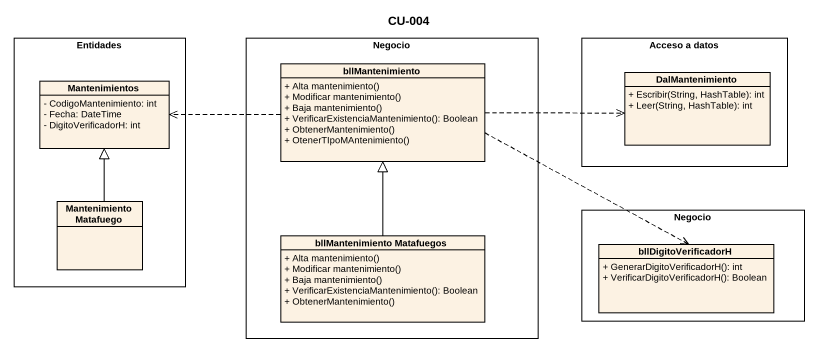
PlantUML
@startuml
title CU-004
hide circle
hide empty members
skinparam classAttributeIconSize 0
rectangle Entidades {
  class Mantenimientos {
    - CodigoMantenimiento: int
    - Fecha: DateTime
    - DigitoVerificadorH: int
  }
  class "Mantenimiento Matafuego" as Mantenimiento_Matafuego
}
rectangle Negocio {
  class bllMantenimiento {
    + Alta mantenimiento()
    + Modificar mantenimiento()
    + Baja mantenimiento()
    + VerificarExistenciaMantenimiento(): Boolean
    + ObtenerMantenimiento()
    + OtenerTIpoMAntenimiento()
  }
  class "bllMantenimiento Matafuegos" as bllMantenimiento_Matafuegos {
    + Alta mantenimiento()
    + Modificar mantenimiento()
    + Baja mantenimiento()
    + VerificarExistenciaMantenimiento(): Boolean
    + ObtenerMantenimiento()
  }
}
rectangle "Acceso a datos" as Acceso_a_datos {
  class DalMantenimiento {
    + Escribir(String, HashTable): int
    + Leer(String, HashTable): int
  }
}
rectangle "Negocio" as Negocio_2 {
  class bllDigitoVerificadorH {
    + GenerarDigitoVerificadorH(): int
    + VerificarDigitoVerificadorH(): Boolean
  }
}
bllMantenimiento .left.> Mantenimientos
bllMantenimiento .right.> DalMantenimiento
bllMantenimiento .right.> bllDigitoVerificadorH
Mantenimiento_Matafuego -up-|> Mantenimientos
bllMantenimiento_Matafuegos -up-|> bllMantenimiento
@enduml
